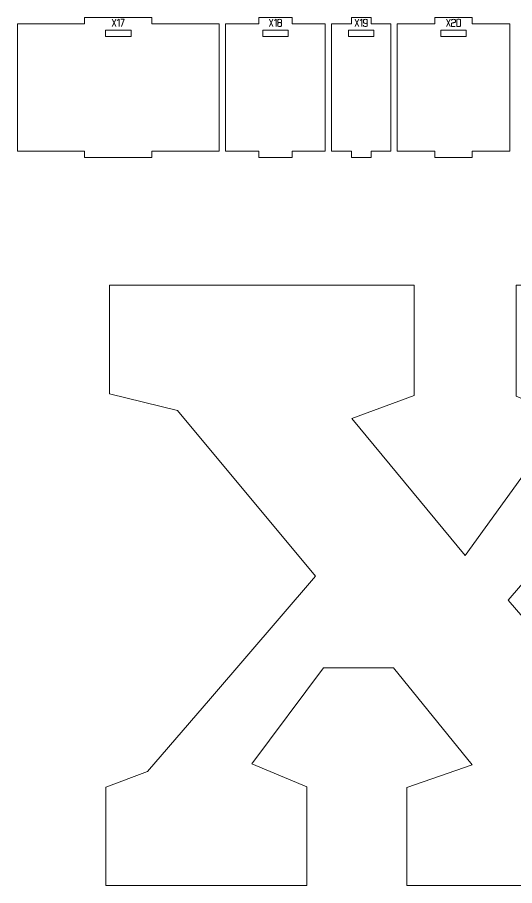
# Model space of a CAD drawing. Header units: centimetres. Extents: x -250 to 250, y -508 to 508.
# Drawn here: x 115.28 to 138.7, y -375.54 to -334.69 of the extents above; entities that cross this region are included whole.
import ezdxf

# ---------------------------------------------------------------- set-up
doc = ezdxf.new("R2010")
doc.units = ezdxf.units.CM
doc.header["$MEASUREMENT"] = 0
doc.layers.add('Capa 1', color=7, linetype='Continuous')

msp = doc.modelspace()

# ---------------------------------------------------------------- linework, layer by layer
at = {"layer": 'Capa 1', "color": 1, "lineweight": 9}
for points, knots in [([(115.28379, -334.98822), (115.28379, -334.98822), (115.28379, -340.98822), (115.28379, -340.98822), (115.28379, -340.98822), (118.45356, -340.98822), (118.45356, -340.98822), (118.45356, -340.98822), (118.45356, -341.28822), (118.45356, -341.28822), (118.45356, -341.28822), (121.62333, -341.28822), (121.62333, -341.28822), (121.62333, -341.28822), (121.62333, -340.98822), (121.62333, -340.98822), (121.62333, -340.98822), (124.79311, -340.98822), (124.79311, -340.98822), (124.79311, -340.98822), (124.79311, -334.98822), (124.79311, -334.98822), (124.79311, -334.98822), (121.62333, -334.98822), (121.62333, -334.98822), (121.62333, -334.98822), (121.62333, -334.68822), (121.62333, -334.68822), (121.62333, -334.68822), (118.45356, -334.68822), (118.45356, -334.68822), (118.45356, -334.68822), (118.45356, -334.98822), (118.45356, -334.98822), (118.45356, -334.98822), (115.28379, -334.98822), (115.28379, -334.98822)], [0, 0, 0, 0, 0.08333333, 0.08333333, 0.08333333, 0.16666667, 0.16666667, 0.16666667, 0.25, 0.25, 0.25, 0.33333333, 0.33333333, 0.33333333, 0.41666667, 0.41666667, 0.41666667, 0.5, 0.5, 0.5, 0.58333333, 0.58333333, 0.58333333, 0.66666667, 0.66666667, 0.66666667, 0.75, 0.75, 0.75, 0.83333333, 0.83333333, 0.83333333, 0.91666667, 0.91666667, 0.91666667, 1, 1, 1, 1]), ([(125.09311, -334.98822), (125.09311, -334.98822), (125.09311, -340.98822), (125.09311, -340.98822), (125.09311, -340.98822), (126.65658, -340.98822), (126.65658, -340.98822), (126.65658, -340.98822), (126.65658, -341.28822), (126.65658, -341.28822), (126.65658, -341.28822), (128.22006, -341.28822), (128.22006, -341.28822), (128.22006, -341.28822), (128.22006, -340.98822), (128.22006, -340.98822), (128.22006, -340.98822), (129.78354, -340.98822), (129.78354, -340.98822), (129.78354, -340.98822), (129.78354, -334.98822), (129.78354, -334.98822), (129.78354, -334.98822), (128.22006, -334.98822), (128.22006, -334.98822), (128.22006, -334.98822), (128.22006, -334.68822), (128.22006, -334.68822), (128.22006, -334.68822), (126.65658, -334.68822), (126.65658, -334.68822), (126.65658, -334.68822), (126.65658, -334.98822), (126.65658, -334.98822), (126.65658, -334.98822), (125.09311, -334.98822), (125.09311, -334.98822)], [0, 0, 0, 0, 0.08333333, 0.08333333, 0.08333333, 0.16666667, 0.16666667, 0.16666667, 0.25, 0.25, 0.25, 0.33333333, 0.33333333, 0.33333333, 0.41666667, 0.41666667, 0.41666667, 0.5, 0.5, 0.5, 0.58333333, 0.58333333, 0.58333333, 0.66666667, 0.66666667, 0.66666667, 0.75, 0.75, 0.75, 0.83333333, 0.83333333, 0.83333333, 0.91666667, 0.91666667, 0.91666667, 1, 1, 1, 1]), ([(130.08354, -334.98822), (130.08354, -334.98822), (130.08354, -340.98822), (130.08354, -340.98822), (130.08354, -340.98822), (131.01364, -340.98822), (131.01364, -340.98822), (131.01364, -340.98822), (131.01364, -341.28822), (131.01364, -341.28822), (131.01364, -341.28822), (131.94374, -341.28822), (131.94374, -341.28822), (131.94374, -341.28822), (131.94374, -340.98822), (131.94374, -340.98822), (131.94374, -340.98822), (132.87385, -340.98822), (132.87385, -340.98822), (132.87385, -340.98822), (132.87385, -334.98822), (132.87385, -334.98822), (132.87385, -334.98822), (131.94374, -334.98822), (131.94374, -334.98822), (131.94374, -334.98822), (131.94374, -334.68822), (131.94374, -334.68822), (131.94374, -334.68822), (131.01364, -334.68822), (131.01364, -334.68822), (131.01364, -334.68822), (131.01364, -334.98822), (131.01364, -334.98822), (131.01364, -334.98822), (130.08354, -334.98822), (130.08354, -334.98822)], [0, 0, 0, 0, 0.08333333, 0.08333333, 0.08333333, 0.16666667, 0.16666667, 0.16666667, 0.25, 0.25, 0.25, 0.33333333, 0.33333333, 0.33333333, 0.41666667, 0.41666667, 0.41666667, 0.5, 0.5, 0.5, 0.58333333, 0.58333333, 0.58333333, 0.66666667, 0.66666667, 0.66666667, 0.75, 0.75, 0.75, 0.83333333, 0.83333333, 0.83333333, 0.91666667, 0.91666667, 0.91666667, 1, 1, 1, 1]), ([(133.17385, -334.98822), (133.17385, -334.98822), (133.17385, -340.98822), (133.17385, -340.98822), (133.17385, -340.98822), (134.94199, -340.98822), (134.94199, -340.98822), (134.94199, -340.98822), (134.94199, -341.28822), (134.94199, -341.28822), (134.94199, -341.28822), (136.71013, -341.28822), (136.71013, -341.28822), (136.71013, -341.28822), (136.71013, -340.98822), (136.71013, -340.98822), (136.71013, -340.98822), (138.47827, -340.98822), (138.47827, -340.98822), (138.47827, -340.98822), (138.47827, -334.98822), (138.47827, -334.98822), (138.47827, -334.98822), (136.71013, -334.98822), (136.71013, -334.98822), (136.71013, -334.98822), (136.71013, -334.68822), (136.71013, -334.68822), (136.71013, -334.68822), (134.94199, -334.68822), (134.94199, -334.68822), (134.94199, -334.68822), (134.94199, -334.98822), (134.94199, -334.98822), (134.94199, -334.98822), (133.17385, -334.98822), (133.17385, -334.98822)], [0, 0, 0, 0, 0.08333333, 0.08333333, 0.08333333, 0.16666667, 0.16666667, 0.16666667, 0.25, 0.25, 0.25, 0.33333333, 0.33333333, 0.33333333, 0.41666667, 0.41666667, 0.41666667, 0.5, 0.5, 0.5, 0.58333333, 0.58333333, 0.58333333, 0.66666667, 0.66666667, 0.66666667, 0.75, 0.75, 0.75, 0.83333333, 0.83333333, 0.83333333, 0.91666667, 0.91666667, 0.91666667, 1, 1, 1, 1]), ([(119.43845, -335.588), (119.43845, -335.588), (120.63845, -335.588), (120.63845, -335.588), (120.63845, -335.588), (120.63845, -335.288), (120.63845, -335.288), (120.63845, -335.288), (119.43845, -335.288), (119.43845, -335.288), (119.43845, -335.288), (119.43845, -335.588), (119.43845, -335.588)], [0, 0, 0, 0, 0.25, 0.25, 0.25, 0.5, 0.5, 0.5, 0.75, 0.75, 0.75, 1, 1, 1, 1]), ([(126.83833, -335.588), (126.83833, -335.588), (128.03833, -335.588), (128.03833, -335.588), (128.03833, -335.588), (128.03833, -335.288), (128.03833, -335.288), (128.03833, -335.288), (126.83833, -335.288), (126.83833, -335.288), (126.83833, -335.288), (126.83833, -335.588), (126.83833, -335.588)], [0, 0, 0, 0, 0.25, 0.25, 0.25, 0.5, 0.5, 0.5, 0.75, 0.75, 0.75, 1, 1, 1, 1]), ([(130.8787, -335.588), (130.8787, -335.588), (132.0787, -335.588), (132.0787, -335.588), (132.0787, -335.588), (132.0787, -335.288), (132.0787, -335.288), (132.0787, -335.288), (130.8787, -335.288), (130.8787, -335.288), (130.8787, -335.288), (130.8787, -335.588), (130.8787, -335.588)], [0, 0, 0, 0, 0.25, 0.25, 0.25, 0.5, 0.5, 0.5, 0.75, 0.75, 0.75, 1, 1, 1, 1]), ([(135.22606, -335.588), (135.22606, -335.588), (136.42606, -335.588), (136.42606, -335.588), (136.42606, -335.588), (136.42606, -335.288), (136.42606, -335.288), (136.42606, -335.288), (135.22606, -335.288), (135.22606, -335.288), (135.22606, -335.288), (135.22606, -335.588), (135.22606, -335.588)], [0, 0, 0, 0, 0.25, 0.25, 0.25, 0.5, 0.5, 0.5, 0.75, 0.75, 0.75, 1, 1, 1, 1])]:
    msp.add_open_spline(points, degree=3, knots=knots, dxfattribs=at)
at = {"layer": 'Capa 1', "color": 114, "lineweight": 9}
for points, knots in [([(119.8404, -334.94963), (119.8404, -334.94963), (119.92585, -335.12002), (119.92585, -335.12002), (119.92585, -335.12002), (119.8404, -334.94963), (119.8404, -334.94963), (119.8404, -334.94963), (119.75496, -335.12002), (119.75496, -335.12002), (119.75496, -335.12002), (119.8404, -334.94963), (119.8404, -334.94963), (119.8404, -334.94963), (119.75496, -334.77924), (119.75496, -334.77924), (119.75496, -334.77924), (119.8404, -334.94963), (119.8404, -334.94963), (119.8404, -334.94963), (119.92585, -334.77924), (119.92585, -334.77924), (119.92585, -334.77924), (119.8404, -334.94963), (119.8404, -334.94963)], [0, 0, 0, 0, 0.125, 0.125, 0.125, 0.25, 0.25, 0.25, 0.375, 0.375, 0.375, 0.5, 0.5, 0.5, 0.625, 0.625, 0.625, 0.75, 0.75, 0.75, 0.875, 0.875, 0.875, 1, 1, 1, 1]), ([(120.07402, -334.77874), (120.07402, -334.77874), (119.99203, -334.83554), (119.99203, -334.83554), (119.99203, -334.83554), (120.07402, -334.77874), (120.07402, -334.77874), (120.07402, -334.77874), (120.07402, -335.12002), (120.07402, -335.12002), (120.07402, -335.12002), (120.07402, -334.77874), (120.07402, -334.77874)], [0, 0, 0, 0, 0.25, 0.25, 0.25, 0.5, 0.5, 0.5, 0.75, 0.75, 0.75, 1, 1, 1, 1]), ([(120.19156, -335.12002), (120.19156, -335.12002), (120.32194, -334.77924), (120.32194, -334.77924), (120.32194, -334.77924), (120.15007, -334.77924), (120.15007, -334.77924), (120.15007, -334.77924), (120.32194, -334.77924), (120.32194, -334.77924), (120.32194, -334.77924), (120.19156, -335.12002), (120.19156, -335.12002)], [0, 0, 0, 0, 0.25, 0.25, 0.25, 0.5, 0.5, 0.5, 0.75, 0.75, 0.75, 1, 1, 1, 1]), ([(127.23731, -334.94963), (127.23731, -334.94963), (127.32276, -335.12002), (127.32276, -335.12002), (127.32276, -335.12002), (127.23731, -334.94963), (127.23731, -334.94963), (127.23731, -334.94963), (127.15187, -335.12002), (127.15187, -335.12002), (127.15187, -335.12002), (127.23731, -334.94963), (127.23731, -334.94963), (127.23731, -334.94963), (127.15187, -334.77924), (127.15187, -334.77924), (127.15187, -334.77924), (127.23731, -334.94963), (127.23731, -334.94963), (127.23731, -334.94963), (127.32276, -334.77924), (127.32276, -334.77924), (127.32276, -334.77924), (127.23731, -334.94963), (127.23731, -334.94963)], [0, 0, 0, 0, 0.125, 0.125, 0.125, 0.25, 0.25, 0.25, 0.375, 0.375, 0.375, 0.5, 0.5, 0.5, 0.625, 0.625, 0.625, 0.75, 0.75, 0.75, 0.875, 0.875, 0.875, 1, 1, 1, 1]), ([(127.47093, -334.77874), (127.47093, -334.77874), (127.38894, -334.83554), (127.38894, -334.83554), (127.38894, -334.83554), (127.47093, -334.77874), (127.47093, -334.77874), (127.47093, -334.77874), (127.47093, -335.12002), (127.47093, -335.12002), (127.47093, -335.12002), (127.47093, -334.77874), (127.47093, -334.77874)], [0, 0, 0, 0, 0.25, 0.25, 0.25, 0.5, 0.5, 0.5, 0.75, 0.75, 0.75, 1, 1, 1, 1]), ([(127.54698, -334.89728), (127.54698, -334.90584), (127.55307, -334.91357), (127.56525, -334.92049), (127.57744, -334.9274), (127.60098, -334.93201), (127.63588, -334.93432), (127.67078, -334.93201), (127.69432, -334.9274), (127.70651, -334.92049), (127.71869, -334.91357), (127.72478, -334.90584), (127.72478, -334.89728), (127.72478, -334.89728), (127.72478, -334.81727), (127.72478, -334.81727), (127.72478, -334.80673), (127.7163, -334.79776), (127.69935, -334.79035), (127.68239, -334.78294), (127.66123, -334.77924), (127.63588, -334.77924), (127.61053, -334.77924), (127.58937, -334.78294), (127.57242, -334.79035), (127.55546, -334.79776), (127.54698, -334.80673), (127.54698, -334.81727), (127.54698, -334.81727), (127.54698, -334.89728), (127.54698, -334.89728)], [0, 0, 0, 0, 0.1, 0.1, 0.1, 0.2, 0.2, 0.2, 0.3, 0.3, 0.3, 0.4, 0.4, 0.4, 0.5, 0.5, 0.5, 0.6, 0.6, 0.6, 0.7, 0.7, 0.7, 0.8, 0.8, 0.8, 0.9, 0.9, 0.9, 1, 1, 1, 1]), ([(127.63588, -335.12002), (127.61053, -335.12002), (127.58937, -335.11632), (127.57242, -335.10891), (127.55546, -335.1015), (127.54698, -335.09253), (127.54698, -335.08199), (127.54698, -335.08199), (127.54698, -334.97087), (127.54698, -334.97087), (127.54698, -334.96198), (127.55307, -334.95424), (127.56525, -334.94765), (127.57744, -334.94107), (127.60098, -334.93662), (127.63588, -334.93432), (127.60098, -334.93201), (127.57744, -334.9274), (127.56525, -334.92049), (127.55307, -334.91357), (127.54698, -334.90584), (127.54698, -334.89728), (127.54698, -334.89728), (127.54698, -334.81727), (127.54698, -334.81727), (127.54698, -334.80673), (127.55546, -334.79776), (127.57242, -334.79035), (127.58937, -334.78294), (127.61053, -334.77924), (127.63588, -334.77924), (127.66123, -334.77924), (127.68239, -334.78294), (127.69935, -334.79035), (127.7163, -334.79776), (127.72478, -334.80673), (127.72478, -334.81727), (127.72478, -334.81727), (127.72478, -334.89728), (127.72478, -334.89728), (127.72478, -334.90584), (127.71869, -334.91357), (127.70651, -334.92049), (127.69432, -334.9274), (127.67078, -334.93201), (127.63588, -334.93432), (127.67078, -334.93662), (127.69432, -334.94107), (127.70651, -334.94765), (127.71869, -334.95424), (127.72478, -334.96198), (127.72478, -334.97087), (127.72478, -334.97087), (127.72478, -335.08199), (127.72478, -335.08199), (127.72478, -335.09253), (127.7163, -335.1015), (127.69935, -335.10891), (127.68239, -335.11632), (127.66123, -335.12002), (127.63588, -335.12002)], [0, 0, 0, 0, 0.05, 0.05, 0.05, 0.1, 0.1, 0.1, 0.15, 0.15, 0.15, 0.2, 0.2, 0.2, 0.25, 0.25, 0.25, 0.3, 0.3, 0.3, 0.35, 0.35, 0.35, 0.4, 0.4, 0.4, 0.45, 0.45, 0.45, 0.5, 0.5, 0.5, 0.55, 0.55, 0.55, 0.6, 0.6, 0.6, 0.65, 0.65, 0.65, 0.7, 0.7, 0.7, 0.75, 0.75, 0.75, 0.8, 0.8, 0.8, 0.85, 0.85, 0.85, 0.9, 0.9, 0.9, 0.95, 0.95, 0.95, 1, 1, 1, 1]), ([(127.54698, -335.08199), (127.54698, -335.09253), (127.55546, -335.1015), (127.57242, -335.10891), (127.58937, -335.11632), (127.61053, -335.12002), (127.63588, -335.12002), (127.66123, -335.12002), (127.68239, -335.11632), (127.69935, -335.10891), (127.7163, -335.1015), (127.72478, -335.09253), (127.72478, -335.08199), (127.72478, -335.08199), (127.72478, -334.97087), (127.72478, -334.97087), (127.72478, -334.96198), (127.71869, -334.95424), (127.70651, -334.94765), (127.69432, -334.94107), (127.67078, -334.93662), (127.63588, -334.93432), (127.60098, -334.93662), (127.57744, -334.94107), (127.56525, -334.94765), (127.55307, -334.95424), (127.54698, -334.96198), (127.54698, -334.97087), (127.54698, -334.97087), (127.54698, -335.08199), (127.54698, -335.08199)], [0, 0, 0, 0, 0.1, 0.1, 0.1, 0.2, 0.2, 0.2, 0.3, 0.3, 0.3, 0.4, 0.4, 0.4, 0.5, 0.5, 0.5, 0.6, 0.6, 0.6, 0.7, 0.7, 0.7, 0.8, 0.8, 0.8, 0.9, 0.9, 0.9, 1, 1, 1, 1]), ([(131.27768, -334.94963), (131.27768, -334.94963), (131.36313, -335.12002), (131.36313, -335.12002), (131.36313, -335.12002), (131.27768, -334.94963), (131.27768, -334.94963), (131.27768, -334.94963), (131.19224, -335.12002), (131.19224, -335.12002), (131.19224, -335.12002), (131.27768, -334.94963), (131.27768, -334.94963), (131.27768, -334.94963), (131.19224, -334.77924), (131.19224, -334.77924), (131.19224, -334.77924), (131.27768, -334.94963), (131.27768, -334.94963), (131.27768, -334.94963), (131.36313, -334.77924), (131.36313, -334.77924), (131.36313, -334.77924), (131.27768, -334.94963), (131.27768, -334.94963)], [0, 0, 0, 0, 0.125, 0.125, 0.125, 0.25, 0.25, 0.25, 0.375, 0.375, 0.375, 0.5, 0.5, 0.5, 0.625, 0.625, 0.625, 0.75, 0.75, 0.75, 0.875, 0.875, 0.875, 1, 1, 1, 1]), ([(131.5113, -334.77874), (131.5113, -334.77874), (131.42931, -334.83554), (131.42931, -334.83554), (131.42931, -334.83554), (131.5113, -334.77874), (131.5113, -334.77874), (131.5113, -334.77874), (131.5113, -335.12002), (131.5113, -335.12002), (131.5113, -335.12002), (131.5113, -334.77874), (131.5113, -334.77874)], [0, 0, 0, 0, 0.25, 0.25, 0.25, 0.5, 0.5, 0.5, 0.75, 0.75, 0.75, 1, 1, 1, 1]), ([(131.58735, -334.93284), (131.58735, -334.94337), (131.59583, -334.95234), (131.61279, -334.95975), (131.62974, -334.96716), (131.6509, -334.97087), (131.67625, -334.97087), (131.70127, -334.97152), (131.72235, -334.96848), (131.73947, -334.96173), (131.75659, -334.95498), (131.76515, -334.94535), (131.76515, -334.93284), (131.76515, -334.93284), (131.76515, -334.81727), (131.76515, -334.81727), (131.76515, -334.80673), (131.75667, -334.79776), (131.73972, -334.79035), (131.72276, -334.78294), (131.7016, -334.77924), (131.67625, -334.77924), (131.6509, -334.77924), (131.62974, -334.78294), (131.61279, -334.79035), (131.59583, -334.79776), (131.58735, -334.80673), (131.58735, -334.81727), (131.58735, -334.81727), (131.58735, -334.93284), (131.58735, -334.93284)], [0, 0, 0, 0, 0.1, 0.1, 0.1, 0.2, 0.2, 0.2, 0.3, 0.3, 0.3, 0.4, 0.4, 0.4, 0.5, 0.5, 0.5, 0.6, 0.6, 0.6, 0.7, 0.7, 0.7, 0.8, 0.8, 0.8, 0.9, 0.9, 0.9, 1, 1, 1, 1]), ([(131.67625, -335.12002), (131.6509, -335.12002), (131.62974, -335.11632), (131.61279, -335.10891), (131.59583, -335.1015), (131.58735, -335.09253), (131.58735, -335.08199), (131.58735, -335.08199), (131.58735, -335.05483), (131.58735, -335.05483), (131.58735, -335.05483), (131.58735, -335.08199), (131.58735, -335.08199), (131.58735, -335.09253), (131.59583, -335.1015), (131.61279, -335.10891), (131.62974, -335.11632), (131.6509, -335.12002), (131.67625, -335.12002), (131.7016, -335.12002), (131.72276, -335.11632), (131.73972, -335.10891), (131.75667, -335.1015), (131.76515, -335.09253), (131.76515, -335.08199), (131.76515, -335.08199), (131.76515, -334.93284), (131.76515, -334.93284), (131.76515, -334.94535), (131.75659, -334.95498), (131.73947, -334.96173), (131.72235, -334.96848), (131.70127, -334.97152), (131.67625, -334.97087), (131.6509, -334.97087), (131.62974, -334.96716), (131.61279, -334.95975), (131.59583, -334.95234), (131.58735, -334.94337), (131.58735, -334.93284), (131.58735, -334.93284), (131.58735, -334.81727), (131.58735, -334.81727), (131.58735, -334.80673), (131.59583, -334.79776), (131.61279, -334.79035), (131.62974, -334.78294), (131.6509, -334.77924), (131.67625, -334.77924), (131.7016, -334.77924), (131.72276, -334.78294), (131.73972, -334.79035), (131.75667, -334.79776), (131.76515, -334.80673), (131.76515, -334.81727), (131.76515, -334.81727), (131.76515, -334.93284), (131.76515, -334.93284), (131.76515, -334.93284), (131.76515, -335.08199), (131.76515, -335.08199), (131.76515, -335.09253), (131.75667, -335.1015), (131.73972, -335.10891), (131.72276, -335.11632), (131.7016, -335.12002), (131.67625, -335.12002)], [0, 0, 0, 0, 0.04545455, 0.04545455, 0.04545455, 0.09090909, 0.09090909, 0.09090909, 0.13636364, 0.13636364, 0.13636364, 0.18181818, 0.18181818, 0.18181818, 0.22727273, 0.22727273, 0.22727273, 0.27272727, 0.27272727, 0.27272727, 0.31818182, 0.31818182, 0.31818182, 0.36363636, 0.36363636, 0.36363636, 0.40909091, 0.40909091, 0.40909091, 0.45454545, 0.45454545, 0.45454545, 0.5, 0.5, 0.5, 0.54545455, 0.54545455, 0.54545455, 0.59090909, 0.59090909, 0.59090909, 0.63636364, 0.63636364, 0.63636364, 0.68181818, 0.68181818, 0.68181818, 0.72727273, 0.72727273, 0.72727273, 0.77272727, 0.77272727, 0.77272727, 0.81818182, 0.81818182, 0.81818182, 0.86363636, 0.86363636, 0.86363636, 0.90909091, 0.90909091, 0.90909091, 0.95454545, 0.95454545, 0.95454545, 1, 1, 1, 1]), ([(135.58553, -334.94963), (135.58553, -334.94963), (135.67098, -335.12002), (135.67098, -335.12002), (135.67098, -335.12002), (135.58553, -334.94963), (135.58553, -334.94963), (135.58553, -334.94963), (135.50009, -335.12002), (135.50009, -335.12002), (135.50009, -335.12002), (135.58553, -334.94963), (135.58553, -334.94963), (135.58553, -334.94963), (135.50009, -334.77924), (135.50009, -334.77924), (135.50009, -334.77924), (135.58553, -334.94963), (135.58553, -334.94963), (135.58553, -334.94963), (135.67098, -334.77924), (135.67098, -334.77924), (135.67098, -334.77924), (135.58553, -334.94963), (135.58553, -334.94963)], [0, 0, 0, 0, 0.125, 0.125, 0.125, 0.25, 0.25, 0.25, 0.375, 0.375, 0.375, 0.5, 0.5, 0.5, 0.625, 0.625, 0.625, 0.75, 0.75, 0.75, 0.875, 0.875, 0.875, 1, 1, 1, 1]), ([(135.73667, -335.12002), (135.73667, -335.12002), (135.73667, -334.97729), (135.73667, -334.97729), (135.73765, -334.96444), (135.74934, -334.95457), (135.77173, -334.94765), (135.78095, -334.94699), (135.78976, -334.94592), (135.79816, -334.94444), (135.80655, -334.94296), (135.81503, -334.9414), (135.82359, -334.93975), (135.8394, -334.93712), (135.8515, -334.93498), (135.85989, -334.93333), (135.86829, -334.93168), (135.87644, -334.92954), (135.88434, -334.92691), (135.90475, -334.91934), (135.91496, -334.90962), (135.91496, -334.89777), (135.91496, -334.89777), (135.91496, -334.81727), (135.91496, -334.81727), (135.91496, -334.80673), (135.90648, -334.79776), (135.88953, -334.79035), (135.87257, -334.78294), (135.85141, -334.77924), (135.82606, -334.77924), (135.80071, -334.77924), (135.77955, -334.78294), (135.7626, -334.79035), (135.74564, -334.79776), (135.73716, -334.80673), (135.73716, -334.81727), (135.73716, -334.81727), (135.73716, -334.84147), (135.73716, -334.84147), (135.73716, -334.84147), (135.73716, -334.81727), (135.73716, -334.81727), (135.73716, -334.80673), (135.74564, -334.79776), (135.7626, -334.79035), (135.77955, -334.78294), (135.80071, -334.77924), (135.82606, -334.77924), (135.85141, -334.77924), (135.87257, -334.78294), (135.88953, -334.79035), (135.90648, -334.79776), (135.91496, -334.80673), (135.91496, -334.81727), (135.91496, -334.81727), (135.91496, -334.89777), (135.91496, -334.89777), (135.91496, -334.90962), (135.90475, -334.91934), (135.88434, -334.92691), (135.87644, -334.92954), (135.86829, -334.93168), (135.85989, -334.93333), (135.8515, -334.93498), (135.8394, -334.93712), (135.82359, -334.93975), (135.81503, -334.9414), (135.80655, -334.94296), (135.79816, -334.94444), (135.78976, -334.94592), (135.78095, -334.94699), (135.77173, -334.94765), (135.74934, -334.95457), (135.73765, -334.96444), (135.73667, -334.97729), (135.73667, -334.97729), (135.73667, -335.12002), (135.73667, -335.12002), (135.73667, -335.12002), (135.90558, -335.12002), (135.90558, -335.12002), (135.90558, -335.12002), (135.73667, -335.12002), (135.73667, -335.12002)], [0, 0, 0, 0, 0.03571429, 0.03571429, 0.03571429, 0.07142857, 0.07142857, 0.07142857, 0.10714286, 0.10714286, 0.10714286, 0.14285714, 0.14285714, 0.14285714, 0.17857143, 0.17857143, 0.17857143, 0.21428571, 0.21428571, 0.21428571, 0.25, 0.25, 0.25, 0.28571429, 0.28571429, 0.28571429, 0.32142857, 0.32142857, 0.32142857, 0.35714286, 0.35714286, 0.35714286, 0.39285714, 0.39285714, 0.39285714, 0.42857143, 0.42857143, 0.42857143, 0.46428571, 0.46428571, 0.46428571, 0.5, 0.5, 0.5, 0.53571429, 0.53571429, 0.53571429, 0.57142857, 0.57142857, 0.57142857, 0.60714286, 0.60714286, 0.60714286, 0.64285714, 0.64285714, 0.64285714, 0.67857143, 0.67857143, 0.67857143, 0.71428571, 0.71428571, 0.71428571, 0.75, 0.75, 0.75, 0.78571429, 0.78571429, 0.78571429, 0.82142857, 0.82142857, 0.82142857, 0.85714286, 0.85714286, 0.85714286, 0.89285714, 0.89285714, 0.89285714, 0.92857143, 0.92857143, 0.92857143, 0.96428571, 0.96428571, 0.96428571, 1, 1, 1, 1]), ([(135.97423, -335.09434), (135.97423, -335.10487), (135.98271, -335.11179), (135.99967, -335.11508), (136.01662, -335.11837), (136.03778, -335.12002), (136.06313, -335.12002), (136.08848, -335.12002), (136.10964, -335.11837), (136.1266, -335.11508), (136.14355, -335.11179), (136.15203, -335.10487), (136.15203, -335.09434), (136.15203, -335.09434), (136.15203, -334.80541), (136.15203, -334.80541), (136.15203, -334.79488), (136.14355, -334.78788), (136.1266, -334.78442), (136.10964, -334.78096), (136.08848, -334.77924), (136.06313, -334.77924), (136.03778, -334.77924), (136.01662, -334.78096), (135.99967, -334.78442), (135.98271, -334.78788), (135.97423, -334.79488), (135.97423, -334.80541), (135.97423, -334.80541), (135.97423, -335.09434), (135.97423, -335.09434)], [0, 0, 0, 0, 0.1, 0.1, 0.1, 0.2, 0.2, 0.2, 0.3, 0.3, 0.3, 0.4, 0.4, 0.4, 0.5, 0.5, 0.5, 0.6, 0.6, 0.6, 0.7, 0.7, 0.7, 0.8, 0.8, 0.8, 0.9, 0.9, 0.9, 1, 1, 1, 1]), ([(136.15203, -335.09434), (136.15203, -335.10487), (136.14355, -335.11179), (136.1266, -335.11508), (136.10964, -335.11837), (136.08848, -335.12002), (136.06313, -335.12002), (136.03778, -335.12002), (136.01662, -335.11837), (135.99967, -335.11508), (135.98271, -335.11179), (135.97423, -335.10487), (135.97423, -335.09434), (135.97423, -335.09434), (135.97423, -334.80541), (135.97423, -334.80541), (135.97423, -334.79488), (135.98271, -334.78788), (135.99967, -334.78442), (136.01662, -334.78096), (136.03778, -334.77924), (136.06313, -334.77924), (136.08848, -334.77924), (136.10964, -334.78096), (136.1266, -334.78442), (136.14355, -334.78788), (136.15203, -334.79488), (136.15203, -334.80541), (136.15203, -334.80541), (136.15203, -335.09434), (136.15203, -335.09434)], [0, 0, 0, 0, 0.1, 0.1, 0.1, 0.2, 0.2, 0.2, 0.3, 0.3, 0.3, 0.4, 0.4, 0.4, 0.5, 0.5, 0.5, 0.6, 0.6, 0.6, 0.7, 0.7, 0.7, 0.8, 0.8, 0.8, 0.9, 0.9, 0.9, 1, 1, 1, 1]), ([(146.06468, -353.21784), (146.06468, -353.21784), (138.40464, -362.11491), (138.40464, -362.11491), (138.40464, -362.11491), (145.39574, -370.21493), (145.39574, -370.21493), (145.39574, -370.21493), (148.32068, -370.98466), (148.32068, -370.98466), (148.32068, -370.98466), (148.32003, -375.54371), (148.32003, -375.54371), (148.32003, -375.54371), (133.62744, -375.54371), (133.62744, -375.54371), (133.62744, -375.54371), (133.62744, -370.93057), (133.62744, -370.93057), (133.62744, -370.93057), (136.70062, -369.85225), (136.70062, -369.85225), (136.70062, -369.85225), (132.99538, -365.29663), (132.99538, -365.29663), (132.99538, -365.29663), (129.7008, -365.29663), (129.7008, -365.29663), (129.7008, -365.29663), (126.32727, -369.81476), (126.32727, -369.81476), (126.32727, -369.81476), (128.91675, -370.89371), (128.91675, -370.89371), (128.91675, -370.89371), (128.91675, -375.54371), (128.91675, -375.54371), (128.91675, -375.54371), (119.45595, -375.54371), (119.45595, -375.54371), (119.45595, -375.54371), (119.45595, -370.91537), (119.45595, -370.91537), (119.45595, -370.91537), (121.40906, -370.17834), (121.40906, -370.17834), (121.40906, -370.17834), (124.38734, -366.74187), (124.38734, -366.74187), (124.38734, -366.74187), (129.3186, -360.98876), (129.3186, -360.98876), (129.3186, -360.98876), (122.81975, -353.18045), (122.81975, -353.18045), (122.81975, -353.18045), (119.63037, -352.40255), (119.63037, -352.40255), (119.63037, -352.40255), (119.63037, -347.28934), (119.63037, -347.28934), (119.63037, -347.28934), (133.97488, -347.28934), (133.97488, -347.28934), (133.97488, -347.28934), (133.97488, -352.48058), (133.97488, -352.48058), (133.97488, -352.48058), (131.03445, -353.56962), (131.03445, -353.56962), (131.03445, -353.56962), (136.37823, -360.00646), (136.37823, -360.00646), (136.37823, -360.00646), (141.07722, -353.50015), (141.07722, -353.50015), (141.07722, -353.50015), (138.77278, -352.51254), (138.77278, -352.51254), (138.77278, -352.51254), (138.77278, -347.28934), (138.77278, -347.28934), (138.77278, -347.28934), (148.10276, -347.28934), (148.10276, -347.28934), (148.10276, -347.28934), (148.10276, -352.47672), (148.10276, -352.47672), (148.10276, -352.47672), (146.06468, -353.21784), (146.06468, -353.21784)], [0, 0, 0, 0, 0.03333333, 0.03333333, 0.03333333, 0.06666667, 0.06666667, 0.06666667, 0.1, 0.1, 0.1, 0.13333333, 0.13333333, 0.13333333, 0.16666667, 0.16666667, 0.16666667, 0.2, 0.2, 0.2, 0.23333333, 0.23333333, 0.23333333, 0.26666667, 0.26666667, 0.26666667, 0.3, 0.3, 0.3, 0.33333333, 0.33333333, 0.33333333, 0.36666667, 0.36666667, 0.36666667, 0.4, 0.4, 0.4, 0.43333333, 0.43333333, 0.43333333, 0.46666667, 0.46666667, 0.46666667, 0.5, 0.5, 0.5, 0.53333333, 0.53333333, 0.53333333, 0.56666667, 0.56666667, 0.56666667, 0.6, 0.6, 0.6, 0.63333333, 0.63333333, 0.63333333, 0.66666667, 0.66666667, 0.66666667, 0.7, 0.7, 0.7, 0.73333333, 0.73333333, 0.73333333, 0.76666667, 0.76666667, 0.76666667, 0.8, 0.8, 0.8, 0.83333333, 0.83333333, 0.83333333, 0.86666667, 0.86666667, 0.86666667, 0.9, 0.9, 0.9, 0.93333333, 0.93333333, 0.93333333, 0.96666667, 0.96666667, 0.96666667, 1, 1, 1, 1])]:
    msp.add_open_spline(points, degree=3, knots=knots, dxfattribs=at)

doc.saveas('drawing.dxf')
